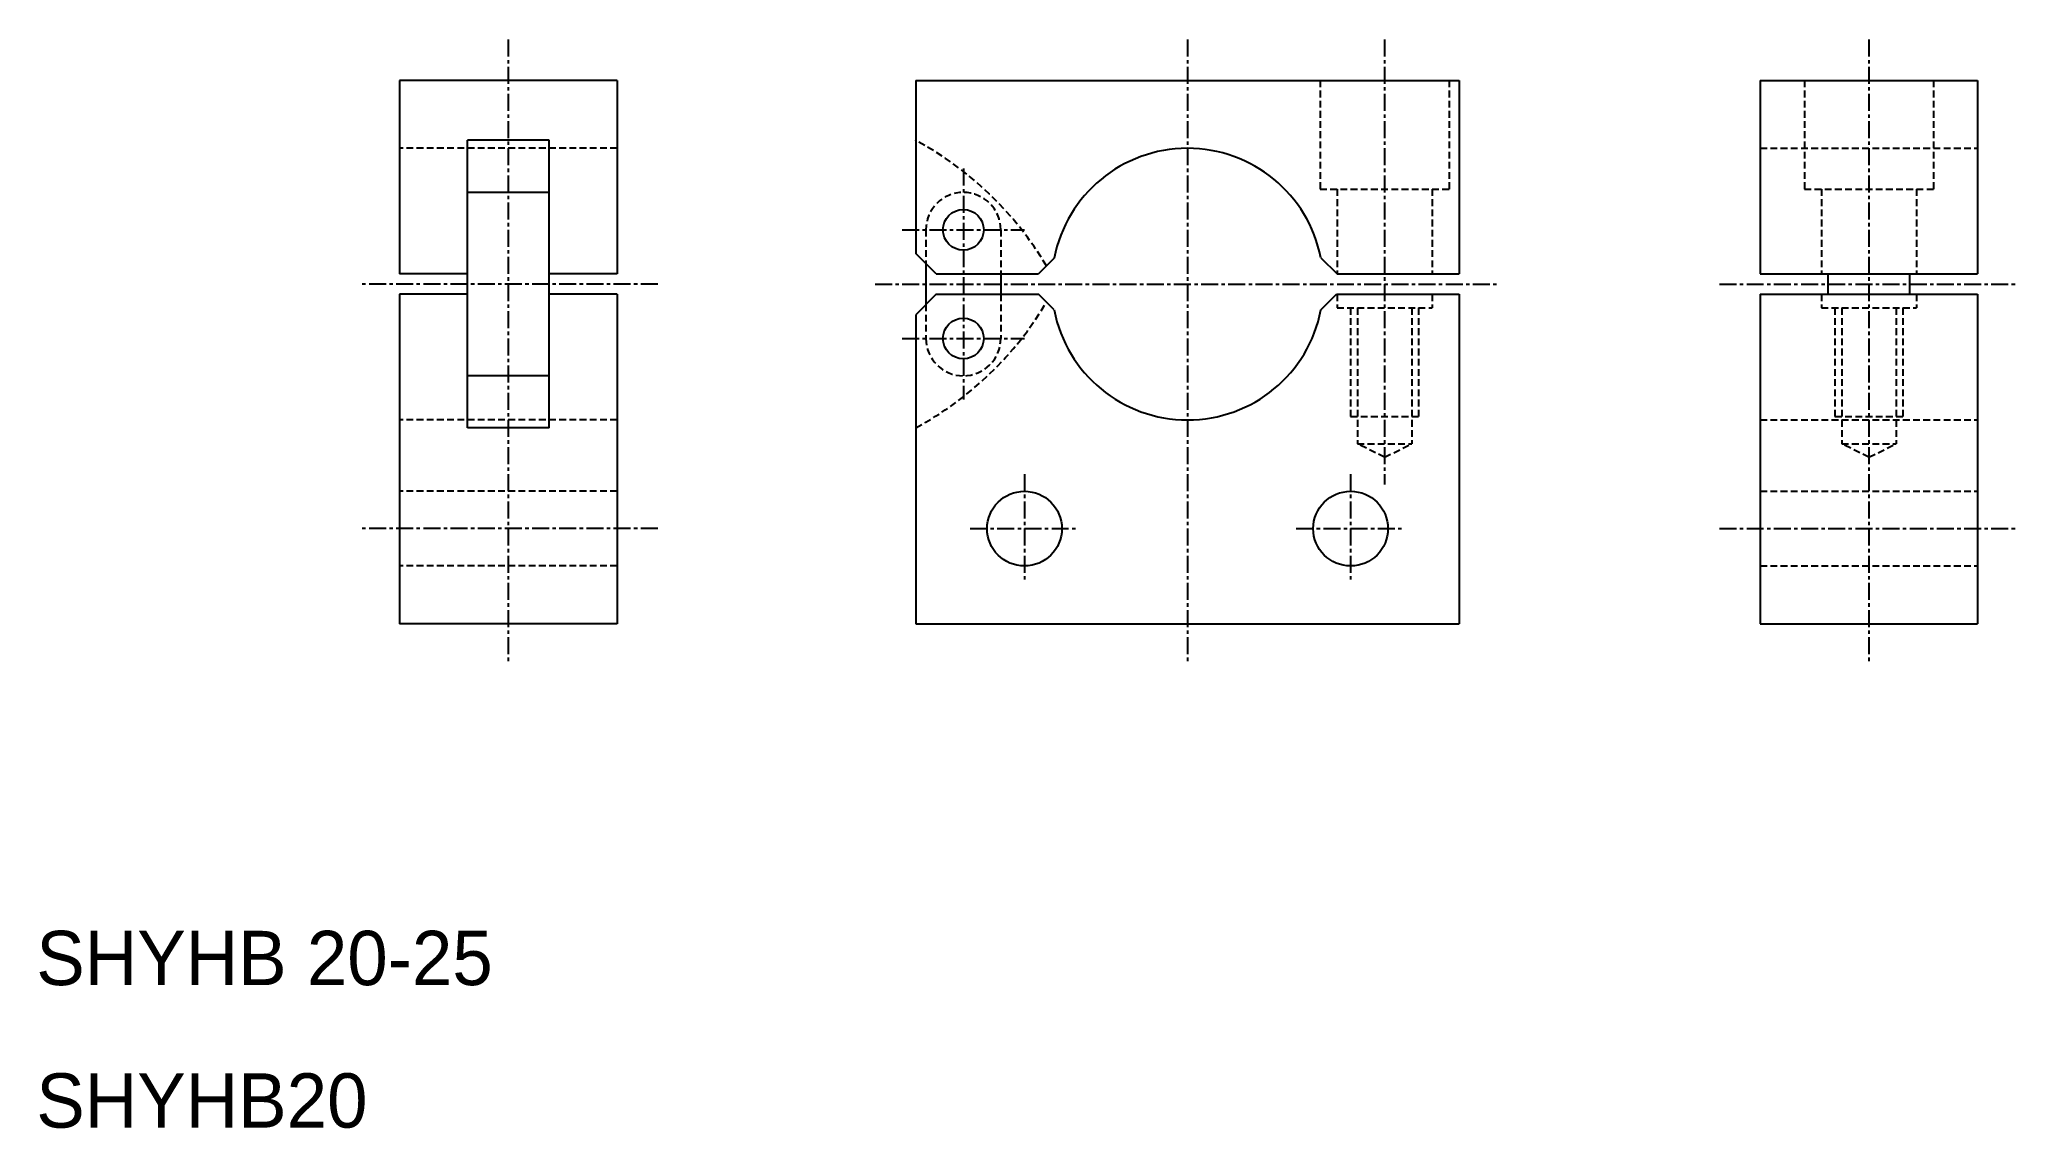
# Model space of a CAD drawing. Extents: x 58 to 204, y 53 to 133.
import ezdxf

# ---------------------------------------------------------------- set-up
doc = ezdxf.new("R2010")
doc.units = 0
doc.linetypes.add('CENTER', pattern=[2, 1.25, -0.25, 0.25, -0.25])
doc.linetypes.add('DASHED', pattern=[0.75, 0.5, -0.25])
doc.layers.get('0').update_dxf_attribs({"linetype": 'CONTINUOUS'})
doc.layers.add('CENTER', color=1, linetype='CENTER')

msp = doc.modelspace()

# ---------------------------------------------------------------- linework, layer by layer
at = {"color": 7, "linetype": 'CONTINUOUS'}
for p, q in [((100.69, 130.44), (84.69, 130.44)), ((84.69, 130.44), (84.69, 116.19)), ((100.69, 130.44), (100.69, 116.19)), ((122.68, 130.44), (162.68, 130.44)), ((122.68, 130.44), (122.68, 117.69)), ((162.68, 130.44), (162.68, 116.19)), ((184.83, 130.44), (184.83, 116.19)), ((184.83, 130.44), (200.83, 130.44)), ((200.83, 130.44), (200.83, 116.19)), ((89.69, 104.86), (89.69, 126.03)), ((95.69, 126.03), (89.69, 126.03)), ((95.69, 104.86), (95.69, 126.03)), ((95.69, 122.19), (89.69, 122.19)), ((124.18, 116.19), (122.68, 117.69)), ((123.43, 116.94), (123.43, 113.94)), ((132.86, 117.35), (131.7, 116.19)), ((152.49, 117.38), (153.68, 116.19)), ((89.69, 116.19), (84.69, 116.19)), ((100.69, 116.19), (95.69, 116.19)), ((124.18, 116.19), (131.7, 116.19)), ((128.93, 116.19), (128.93, 114.69)), ((153.68, 116.19), (162.68, 116.19)), ((184.83, 116.19), (200.83, 116.19)), ((189.83, 114.69), (189.83, 116.19)), ((195.83, 114.69), (195.83, 116.19)), ((84.69, 114.69), (84.69, 90.44)), ((89.69, 114.69), (84.69, 114.69)), ((100.69, 114.69), (95.69, 114.69)), ((100.69, 114.69), (100.69, 90.44)), ((124.18, 114.69), (122.68, 113.19)), ((124.18, 114.69), (131.7, 114.69)), ((132.86, 113.54), (131.7, 114.69)), ((152.49, 113.54), (153.65, 114.69)), ((153.65, 114.69), (162.68, 114.69)), ((162.68, 114.69), (162.68, 90.44)), ((184.83, 114.69), (184.83, 90.44)), ((184.83, 114.69), (200.83, 114.69)), ((200.83, 114.69), (200.83, 90.44)), ((122.68, 113.19), (122.68, 90.44)), ((95.69, 108.69), (89.69, 108.69)), ((95.69, 104.86), (89.69, 104.86)), ((100.69, 90.44), (84.69, 90.44)), ((122.68, 90.44), (162.68, 90.44)), ((184.83, 90.44), (200.83, 90.44))]:
    msp.add_line(p, q, dxfattribs=at)
at = {"color": 3, "linetype": 'DASHED'}
for p, q in [((152.43, 130.44), (152.43, 122.44)), ((161.93, 130.44), (161.93, 122.44)), ((188.08, 130.44), (188.08, 122.44)), ((197.58, 130.44), (197.58, 122.44)), ((100.69, 125.44), (84.69, 125.44)), ((184.83, 125.44), (200.83, 125.44)), ((152.43, 122.44), (161.93, 122.44)), ((153.68, 122.44), (153.68, 116.19)), ((160.68, 122.44), (160.68, 116.19)), ((188.08, 122.44), (197.58, 122.44)), ((189.33, 122.44), (189.33, 116.19)), ((196.33, 122.44), (196.33, 116.19)), ((123.43, 119.44), (123.43, 116.94)), ((128.93, 119.44), (128.93, 116.19)), ((123.43, 113.94), (123.43, 111.44)), ((128.93, 114.69), (128.93, 111.44)), ((153.68, 114.69), (153.68, 113.69)), ((153.68, 113.69), (160.68, 113.69)), ((154.68, 113.69), (154.68, 105.69)), ((155.18, 113.69), (155.18, 103.69)), ((159.18, 113.69), (159.18, 103.69)), ((159.68, 113.69), (159.68, 105.69)), ((160.68, 114.69), (160.68, 113.69)), ((189.33, 114.69), (189.33, 113.69)), ((189.33, 113.69), (196.33, 113.69)), ((190.33, 113.69), (190.33, 105.69)), ((190.83, 113.69), (190.83, 103.69)), ((194.83, 113.69), (194.83, 103.69)), ((195.33, 113.69), (195.33, 105.69)), ((196.33, 114.69), (196.33, 113.69)), ((100.69, 105.44), (84.69, 105.44)), ((154.68, 105.69), (159.68, 105.69)), ((184.83, 105.44), (200.83, 105.44)), ((190.33, 105.69), (195.33, 105.69)), ((155.18, 103.69), (159.18, 103.69)), ((157.18, 102.69), (155.18, 103.69)), ((157.18, 102.69), (159.18, 103.69)), ((190.83, 103.69), (194.83, 103.69)), ((192.83, 102.69), (190.83, 103.69)), ((192.83, 102.69), (194.83, 103.69)), ((100.69, 100.19), (84.69, 100.19)), ((184.83, 100.19), (200.83, 100.19)), ((100.69, 94.69), (84.69, 94.69)), ((184.83, 94.69), (200.83, 94.69))]:
    msp.add_line(p, q, dxfattribs=at)
at = {"color": 7, "linetype": 'CONTINUOUS'}
for centre, radius in [((126.18, 119.44), 1.5), ((126.18, 111.44), 1.5), ((130.68, 97.44), 2.75), ((154.68, 97.44), 2.75)]:
    msp.add_circle(centre, radius, dxfattribs=at)
at = {"color": 3, "linetype": 'DASHED'}
for centre, radius, start, end in [((110.78, 104.04), 25, 30.624, 61.5755), ((126.18, 119.44), 2.75, 0, 180), ((110.78, 126.84), 25, 298.4245, 329.376), ((126.18, 111.44), 2.75, 180, 0)]:
    msp.add_arc(centre, radius, start, end, dxfattribs=at)
at = {"color": 7, "linetype": 'CONTINUOUS'}
for start, end in [(11.1862, 169.0183), (190.9817, 349.0183)]:
    msp.add_arc((142.68, 115.44), 10, start, end, dxfattribs=at)
at = {"layer": 'CENTER', "color": 1, "linetype": 'CENTER'}
for p, q in [((92.69, 133.44), (92.69, 87.44)), ((142.68, 133.44), (142.68, 87.44)), ((157.18, 133.44), (157.18, 100.69)), ((192.83, 133.44), (192.83, 87.44)), ((126.18, 123.94), (126.18, 106.94)), ((121.68, 119.44), (130.68, 119.44)), ((103.69, 115.44), (81.69, 115.44)), ((119.68, 115.44), (165.68, 115.44)), ((181.83, 115.44), (203.83, 115.44)), ((121.68, 111.44), (130.68, 111.44)), ((130.68, 101.44), (130.68, 93.44)), ((154.68, 101.44), (154.68, 93.44)), ((103.69, 97.44), (81.69, 97.44)), ((126.68, 97.44), (134.68, 97.44)), ((150.68, 97.44), (158.68, 97.44)), ((181.83, 97.44), (203.83, 97.44))]:
    msp.add_line(p, q, dxfattribs=at)

# ---------------------------------------------------------------- texts
at = {"color": 7, "linetype": 'CONTINUOUS'}
for s, p in [('SHYHB 20-25', (57.95, 63.83)), ('SHYHB20', (57.95, 53.34))]:
    msp.add_text(s, height=4, dxfattribs=at).set_placement(p)

doc.saveas('drawing.dxf')
